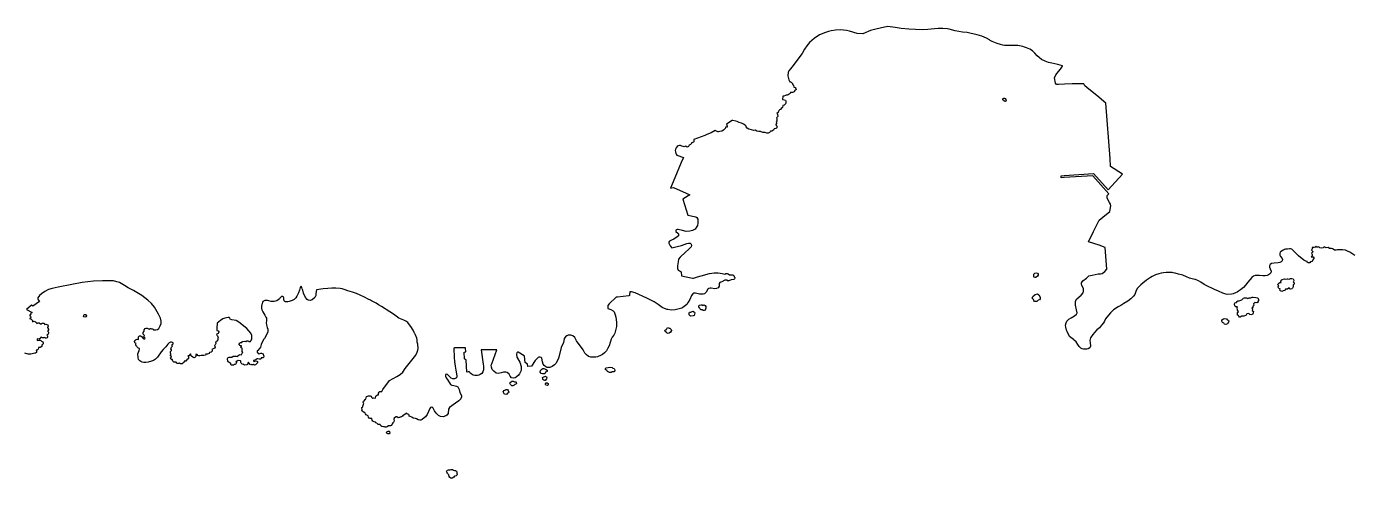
# Model space of a CAD drawing. Header units: inches. Extents: x 139.14 to 140.39, y 34.9 to 35.86.
# Drawn here: x 140.2565 to 140.3253, y 35.1278 to 35.1512 of the extents above; entities that cross this region are included whole.
import ezdxf

# ---------------------------------------------------------------- set-up
doc = ezdxf.new("R2010")
doc.units = ezdxf.units.IN
doc.header["$MEASUREMENT"] = 0

msp = doc.modelspace()

# ---------------------------------------------------------------- linework, layer by layer
for points in [[(140.325406, 35.139378), (140.325253, 35.13947), (140.32514, 35.139542), (140.325016, 35.139606), (140.324911, 35.139647), (140.324766, 35.139661), (140.3245, 35.139662), (140.324436, 35.139644), (140.324351, 35.139647), (140.324278, 35.139706), (140.324261, 35.139723), (140.324183, 35.139729), (140.324084, 35.139736), (140.324024, 35.139796), (140.323919, 35.139778), (140.323816, 35.139828), (140.323756, 35.139769), (140.323692, 35.139755), (140.323577, 35.139778), (140.323539, 35.139825), (140.323475, 35.139798), (140.323413, 35.139809), (140.323369, 35.13986), (140.323353, 35.139811), (140.323298, 35.139781), (140.323186, 35.139789), (140.323181, 35.13977), (140.323198, 35.139749), (140.323192, 35.139711), (140.323151, 35.139655), (140.323167, 35.139626), (140.323217, 35.139574), (140.323206, 35.139523), (140.323148, 35.139494), (140.323165, 35.139462), (140.323189, 35.139419), (140.323189, 35.139364), (140.323136, 35.139297), (140.323232, 35.139299), (140.323267, 35.139249), (140.323276, 35.139199), (140.323239, 35.13918), (140.323223, 35.139136), (140.323165, 35.139055), (140.323105, 35.139051), (140.323057, 35.138992), (140.32297, 35.138995), (140.322929, 35.139026), (140.322922, 35.13906), (140.322852, 35.139086), (140.32276, 35.139129), (140.322483, 35.139353), (140.322277, 35.139556), (140.322234, 35.139597), (140.322184, 35.139655), (140.322124, 35.139695), (140.322054, 35.139724), (140.322008, 35.139724), (140.3219, 35.139706), (140.321808, 35.139693), (140.321758, 35.139676), (140.321706, 35.139651), (140.321649, 35.139626), (140.321569, 35.139574), (140.321524, 35.139546), (140.321502, 35.139477), (140.321509, 35.139387), (140.321544, 35.139316), (140.321626, 35.139219), (140.321645, 35.139163), (140.321622, 35.139092), (140.321574, 35.139045), (140.321507, 35.13901), (140.321417, 35.138985), (140.321212, 35.138969), (140.321082, 35.13895), (140.321009, 35.138906), (140.320973, 35.138832), (140.320977, 35.138768), (140.321043, 35.138598), (140.32105, 35.138575), (140.321051, 35.138523), (140.321042, 35.13848), (140.320973, 35.138412), (140.320923, 35.138373), (140.320846, 35.138344), (140.320749, 35.13832), (140.320621, 35.138317), (140.32046, 35.138339), (140.320374, 35.138342), (140.320316, 35.138344), (140.320223, 35.13833), (140.320144, 35.138305), (140.320056, 35.138226), (140.319852, 35.137989), (140.319731, 35.137842), (140.319615, 35.137715), (140.319464, 35.137594), (140.319361, 35.137523), (140.319293, 35.137477), (140.319212, 35.137438), (140.319089, 35.137392), (140.318991, 35.137365), (140.318781, 35.137358), (140.318652, 35.137383), (140.31855, 35.137421), (140.318328, 35.137523), (140.31811, 35.137613), (140.318042, 35.137641), (140.317748, 35.137781), (140.317588, 35.137861), (140.317412, 35.137986), (140.317288, 35.138057), (140.317125, 35.138127), (140.3171, 35.138136), (140.316821, 35.138202), (140.316667, 35.13826), (140.316467, 35.138346), (140.316249, 35.138413), (140.316078, 35.138463), (140.315975, 35.138479), (140.315913, 35.138485), (140.315831, 35.138489), (140.315612, 35.138487), (140.315477, 35.138473), (140.315346, 35.138455), (140.31522, 35.138421), (140.315056, 35.138367), (140.314916, 35.138293), (140.314885, 35.138277), (140.314789, 35.138237), (140.314593, 35.138098), (140.314388, 35.137945), (140.314285, 35.137853), (140.314199, 35.137769), (140.314124, 35.137674), (140.314057, 35.137553), (140.313979, 35.137358), (140.313919, 35.13727), (140.313879, 35.137226), (140.313778, 35.137124), (140.313618, 35.137001), (140.313411, 35.136883), (140.313246, 35.136787), (140.31311, 35.136711), (140.312876, 35.136552), (140.312711, 35.136406), (140.312531, 35.136174), (140.312462, 35.136087), (140.312401, 35.135974), (140.312347, 35.135878), (140.312258, 35.135756), (140.312139, 35.135627), (140.312014, 35.135519), (140.311884, 35.135376), (140.311799, 35.13527), (140.311679, 35.135096), (140.311658, 35.135027), (140.311653, 35.134962), (140.31167, 35.13486), (140.311682, 35.134667), (140.311638, 35.134588), (140.311559, 35.134529), (140.311481, 35.134513), (140.311324, 35.134509), (140.311253, 35.134527), (140.311177, 35.134566), (140.311088, 35.134656), (140.31102, 35.134766), (140.310935, 35.134895), (140.310839, 35.134979), (140.310794, 35.135011), (140.310651, 35.135115), (140.310592, 35.135171), (140.310468, 35.135436), (140.310436, 35.135503), (140.310398, 35.13565), (140.310386, 35.135763), (140.310416, 35.135884), (140.31046, 35.135964), (140.310557, 35.136073), (140.310668, 35.136147), (140.310858, 35.136248), (140.310955, 35.136325), (140.310983, 35.136406), (140.310955, 35.136558), (140.3109, 35.136801), (140.310894, 35.136913), (140.310907, 35.137014), (140.310976, 35.137127), (140.311191, 35.137316), (140.311296, 35.137434), (140.311319, 35.137527), (140.311309, 35.137656), (140.311235, 35.137817), (140.311207, 35.137899), (140.311207, 35.137954), (140.311284, 35.138051), (140.311478, 35.138206), (140.311595, 35.138311), (140.311763, 35.138353), (140.312075, 35.138414), (140.312192, 35.13842), (140.312284, 35.138441), (140.312419, 35.138542), (140.312526, 35.13866), (140.312472, 35.139343), (140.312437, 35.139789), (140.312137, 35.139907), (140.311581, 35.140085), (140.311839, 35.140621), (140.312129, 35.141197), (140.312326, 35.141361), (140.312691, 35.141656), (140.312734, 35.14194), (140.312726, 35.142034), (140.312672, 35.142118), (140.312605, 35.142236), (140.312551, 35.142358), (140.312551, 35.142484), (140.31263, 35.142568), (140.311805, 35.143507), (140.310316, 35.143425), (140.310163, 35.143404), (140.310164, 35.143453), (140.310165, 35.143506), (140.31031, 35.143521), (140.311836, 35.143616), (140.312593, 35.14278), (140.313349, 35.143586), (140.312718, 35.143992), (140.312704, 35.144409), (140.312478, 35.147274), (140.312012, 35.147661), (140.311593, 35.147999), (140.311387, 35.148162), (140.31134, 35.148269), (140.310736, 35.148269), (140.310339, 35.148247), (140.310024, 35.148241), (140.309907, 35.148241), (140.309859, 35.148309), (140.309811, 35.148578), (140.309872, 35.148737), (140.30995, 35.148832), (140.310011, 35.148907), (140.310121, 35.149038), (140.31023, 35.149181), (140.310228, 35.149204), (140.309983, 35.149277), (140.309829, 35.149314), (140.309671, 35.149342), (140.309492, 35.149385), (140.309326, 35.149447), (140.309139, 35.149532), (140.309007, 35.149635), (140.308909, 35.149729), (140.308794, 35.149857), (140.308673, 35.149987), (140.308535, 35.150073), (140.308366, 35.150145), (140.308262, 35.150182), (140.308164, 35.1502), (140.308076, 35.150223), (140.307905, 35.150252), (140.307368, 35.150252), (140.307209, 35.150264), (140.307123, 35.150281), (140.307006, 35.150304), (140.306841, 35.150361), (140.306581, 35.150473), (140.306478, 35.150524), (140.306437, 35.150558), (140.306286, 35.150642), (140.306039, 35.150749), (140.305792, 35.150818), (140.305577, 35.150859), (140.305488, 35.150879), (140.305274, 35.150926), (140.305033, 35.150959), (140.304647, 35.151021), (140.304342, 35.151109), (140.304256, 35.151121), (140.30401, 35.15114), (140.303778, 35.151139), (140.30359, 35.151122), (140.303234, 35.151083), (140.302945, 35.151075), (140.302253, 35.151104), (140.301849, 35.151143), (140.301538, 35.151187), (140.301164, 35.151241), (140.301089, 35.151229), (140.300981, 35.15121), (140.300533, 35.151115), (140.30026, 35.151045), (140.299855, 35.150864), (140.299574, 35.150886), (140.299174, 35.15101), (140.299008, 35.151043), (140.298701, 35.151065), (140.298452, 35.151053), (140.298219, 35.151012), (140.29808, 35.150978), (140.297921, 35.150927), (140.297622, 35.150809), (140.297344, 35.150625), (140.297101, 35.150413), (140.296962, 35.150247), (140.296842, 35.150064), (140.29671, 35.149853), (140.296377, 35.149413), (140.296243, 35.149228), (140.296104, 35.149054), (140.29603, 35.148948), (140.295987, 35.148877), (140.295973, 35.148688), (140.29602, 35.148484), (140.296069, 35.14837), (140.296101, 35.148372), (140.296141, 35.148364), (140.296212, 35.148292), (140.296219, 35.148236), (140.296243, 35.148227), (140.296272, 35.148201), (140.296279, 35.1481), (140.296355, 35.148086), (140.29639, 35.148023), (140.296394, 35.147984), (140.296376, 35.147949), (140.296315, 35.147929), (140.296308, 35.14787), (140.296291, 35.147851), (140.296254, 35.147846), (140.296221, 35.147827), (140.296165, 35.147817), (140.296107, 35.147824), (140.296084, 35.147778), (140.295993, 35.147709), (140.295938, 35.147684), (140.295887, 35.147686), (140.295851, 35.147663), (140.295769, 35.147636), (140.295723, 35.147635), (140.295713, 35.147626), (140.295691, 35.147469), (140.295716, 35.147452), (140.295851, 35.147424), (140.295859, 35.147386), (140.295865, 35.147282), (140.295849, 35.147231), (140.295785, 35.147164), (140.295713, 35.147147), (140.295693, 35.147054), (140.295632, 35.146986), (140.295591, 35.146946), (140.295534, 35.146929), (140.295521, 35.146893), (140.295487, 35.146853), (140.295464, 35.146793), (140.295397, 35.14674), (140.295426, 35.146705), (140.295439, 35.14669), (140.295452, 35.146605), (140.295451, 35.146574), (140.295385, 35.146509), (140.295398, 35.146467), (140.295392, 35.146355), (140.295362, 35.146308), (140.295381, 35.146262), (140.295375, 35.146215), (140.295347, 35.146159), (140.295352, 35.146151), (140.295404, 35.146102), (140.295412, 35.146068), (140.2954, 35.146043), (140.295392, 35.145998), (140.295381, 35.145972), (140.295347, 35.145951), (140.295264, 35.145944), (140.29525, 35.145909), (140.29523, 35.145872), (140.295137, 35.145822), (140.295069, 35.145824), (140.295053, 35.145781), (140.295014, 35.145749), (140.294941, 35.145718), (140.294882, 35.145714), (140.294792, 35.145753), (140.294748, 35.145742), (140.294664, 35.145749), (140.294548, 35.145806), (140.294468, 35.145801), (140.294366, 35.145816), (140.294266, 35.145878), (140.294211, 35.145861), (140.294081, 35.14588), (140.294008, 35.145904), (140.293941, 35.145926), (140.293867, 35.145966), (140.293814, 35.146047), (140.293799, 35.146071), (140.293748, 35.146126), (140.293665, 35.146186), (140.293558, 35.146237), (140.293445, 35.146276), (140.293347, 35.146313), (140.293278, 35.146335), (140.293122, 35.146369), (140.293072, 35.146375), (140.29279, 35.146174), (140.292807, 35.146136), (140.292826, 35.146083), (140.292816, 35.146034), (140.292784, 35.146024), (140.292728, 35.146019), (140.292725, 35.145961), (140.292623, 35.145864), (140.292538, 35.145817), (140.292448, 35.145807), (140.292377, 35.145781), (140.292332, 35.14578), (140.2922, 35.145846), (140.291986, 35.145738), (140.291774, 35.145651), (140.291654, 35.145602), (140.291099, 35.145391), (140.291095, 35.145267), (140.29107, 35.14524), (140.290971, 35.145218), (140.290967, 35.14518), (140.290924, 35.145127), (140.290846, 35.145099), (140.290821, 35.145024), (140.290781, 35.145), (140.290744, 35.144996), (140.290691, 35.145031), (140.290654, 35.145034), (140.290591, 35.145011), (140.29053, 35.145019), (140.29047, 35.145043), (140.290398, 35.145077), (140.29035, 35.145078), (140.290278, 35.14506), (140.290225, 35.145023), (140.29017, 35.144956), (140.290139, 35.144885), (140.29013, 35.144819), (140.290134, 35.144743), (140.290162, 35.144663), (140.290172, 35.144631), (140.290209, 35.144576), (140.290558, 35.14446), (140.29043, 35.144186), (140.290098, 35.143397), (140.289876, 35.14287), (140.290044, 35.142903), (140.2907, 35.142611), (140.290878, 35.142525), (140.290802, 35.142472), (140.290517, 35.142297), (140.290788, 35.141471), (140.291199, 35.141372), (140.291255, 35.141344), (140.291302, 35.141253), (140.291307, 35.141071), (140.291276, 35.14093), (140.291247, 35.14087), (140.291153, 35.140742), (140.291022, 35.140666), (140.290876, 35.140628), (140.290689, 35.140624), (140.2905, 35.140662), (140.290272, 35.140729), (140.29022, 35.140727), (140.290162, 35.140681), (140.290157, 35.140618), (140.290253, 35.140532), (140.290295, 35.140488), (140.290294, 35.140394), (140.290234, 35.140333), (140.290049, 35.140226), (140.289925, 35.140175), (140.289829, 35.140113), (140.289789, 35.140069), (140.289789, 35.14001), (140.289864, 35.139874), (140.289944, 35.139767), (140.290232, 35.139846), (140.290448, 35.139898), (140.290721, 35.139991), (140.290815, 35.140016), (140.290893, 35.140009), (140.290951, 35.139964), (140.290971, 35.139896), (140.290954, 35.139826), (140.290819, 35.139692), (140.290666, 35.139544), (140.290378, 35.139284), (140.290288, 35.139183), (140.290277, 35.139044), (140.290235, 35.138833), (140.290242, 35.138698), (140.290277, 35.138612), (140.290376, 35.138565), (140.290439, 35.138518), (140.290446, 35.138317), (140.291019, 35.138205), (140.291076, 35.138205), (140.291277, 35.138266), (140.291474, 35.138326), (140.291898, 35.138433), (140.29214, 35.138469), (140.292353, 35.138469), (140.292555, 35.138437), (140.292695, 35.138406), (140.292745, 35.138433), (140.292817, 35.13844), (140.292881, 35.13842), (140.292949, 35.13837), (140.29307, 35.138376), (140.293123, 35.138369), (140.29317, 35.138343), (140.29319, 35.138308), (140.29319, 35.138262), (140.293206, 35.138256), (140.293209, 35.138252), (140.293222, 35.138233), (140.293222, 35.138201), (140.293199, 35.138156), (140.293171, 35.138131), (140.293032, 35.138111), (140.292991, 35.138101), (140.292894, 35.138053), (140.29287, 35.13805), (140.292804, 35.138091), (140.292765, 35.138099), (140.2927, 35.138092), (140.292536, 35.138015), (140.292441, 35.137966), (140.29241, 35.137913), (140.292402, 35.13779), (140.292348, 35.137697), (140.292268, 35.137655), (140.292174, 35.13765), (140.291991, 35.137684), (140.291934, 35.137685), (140.291876, 35.137666), (140.291821, 35.137629), (140.291734, 35.137474), (140.291653, 35.137391), (140.291571, 35.137363), (140.291392, 35.137363), (140.29118, 35.137419), (140.291084, 35.137413), (140.291033, 35.137382), (140.290975, 35.137301), (140.290883, 35.1371), (140.290805, 35.136958), (140.290721, 35.136839), (140.290522, 35.136669), (140.290471, 35.136648), (140.290405, 35.136619), (140.290124, 35.136548), (140.289938, 35.136547), (140.289745, 35.136572), (140.289709, 35.136582), (140.289562, 35.136624), (140.289441, 35.136679), (140.289232, 35.136836), (140.289034, 35.136974), (140.288643, 35.137165), (140.288044, 35.137446), (140.287853, 35.137491), (140.287764, 35.137491), (140.287758, 35.137329), (140.287751, 35.137297), (140.287724, 35.137289), (140.287127, 35.13721), (140.287066, 35.13721), (140.286688, 35.136874), (140.286628, 35.136777), (140.286633, 35.136622), (140.286791, 35.136576), (140.286901, 35.136506), (140.286949, 35.136449), (140.286969, 35.136399), (140.287009, 35.136303), (140.287044, 35.136177), (140.287071, 35.135915), (140.287072, 35.135689), (140.287031, 35.135491), (140.286983, 35.135345), (140.286935, 35.135243), (140.286853, 35.135131), (140.286805, 35.135041), (140.286689, 35.134697), (140.286634, 35.134561), (140.286558, 35.134432), (140.286456, 35.134319), (140.286346, 35.134246), (140.286284, 35.134212), (140.286092, 35.134127), (140.28601, 35.134105), (140.285742, 35.134105), (140.285626, 35.134144), (140.285495, 35.134234), (140.285441, 35.134308), (140.285345, 35.134482), (140.285255, 35.134606), (140.285091, 35.134826), (140.285008, 35.134945), (140.284914, 35.135127), (140.284819, 35.135207), (140.284699, 35.13525), (140.28456, 35.135242), (140.284491, 35.135206), (140.284425, 35.135153), (140.284364, 35.135069), (140.284362, 35.135055), (140.284326, 35.134858), (140.284208, 35.134598), (140.28409, 35.134105), (140.284042, 35.133992), (140.283925, 35.133772), (140.283863, 35.133705), (140.28374, 35.13362), (140.28361, 35.133564), (140.283486, 35.133564), (140.283404, 35.133598), (140.283315, 35.133671), (140.283274, 35.133744), (140.283232, 35.133863), (140.283198, 35.134043), (140.283164, 35.134082), (140.283109, 35.134105), (140.283051, 35.134101), (140.283006, 35.134077), (140.282866, 35.133939), (140.282858, 35.133927), (140.282658, 35.133629), (140.28248, 35.133626), (140.282458, 35.133744), (140.282329, 35.133824), (140.282307, 35.134153), (140.282285, 35.134176), (140.281969, 35.134355), (140.281946, 35.134355), (140.281904, 35.134324), (140.281881, 35.134253), (140.281904, 35.134107), (140.281956, 35.134021), (140.282053, 35.133849), (140.282128, 35.13362), (140.282125, 35.133403), (140.282039, 35.133237), (140.281977, 35.133155), (140.281872, 35.133067), (140.28181, 35.133035), (140.281717, 35.133018), (140.281634, 35.133028), (140.281559, 35.133119), (140.281498, 35.13322), (140.281409, 35.133305), (140.28134, 35.133333), (140.281217, 35.133327), (140.281097, 35.133289), (140.280936, 35.13326), (140.280823, 35.133277), (140.280702, 35.133368), (140.280626, 35.133469), (140.280581, 35.133577), (140.280578, 35.133685), (140.2806, 35.133752), (140.280859, 35.13449), (140.280044, 35.134477), (140.280157, 35.133732), (140.280174, 35.133632), (140.280167, 35.133451), (140.28014, 35.13335), (140.280085, 35.133259), (140.280009, 35.133197), (140.279934, 35.133169), (140.279866, 35.133153), (140.279728, 35.133153), (140.279639, 35.133175), (140.279529, 35.133237), (140.279454, 35.13331), (140.279427, 35.133355), (140.279306, 35.133318), (140.279305, 35.133339), (140.279278, 35.133949), (140.279189, 35.134014), (140.279167, 35.134356), (140.279259, 35.134377), (140.279235, 35.134589), (140.278671, 35.134585), (140.278642, 35.13457), (140.278652, 35.134082), (140.278668, 35.133874), (140.278696, 35.133633), (140.278731, 35.133426), (140.278777, 35.133232), (140.278786, 35.133114), (140.278765, 35.133033), (140.278673, 35.132971), (140.278576, 35.132972), (140.278487, 35.133017), (140.278308, 35.133195), (140.278245, 35.133214), (140.278214, 35.133212), (140.2782, 35.1332), (140.278194, 35.133117), (140.278231, 35.133035), (140.278324, 35.132917), (140.278406, 35.132768), (140.278463, 35.13268), (140.278531, 35.13265), (140.278636, 35.132631), (140.278773, 35.132599), (140.278844, 35.132567), (140.278916, 35.13243), (140.278942, 35.13227), (140.279032, 35.132116), (140.279036, 35.132054), (140.278996, 35.131938), (140.278886, 35.131837), (140.278714, 35.13172), (140.278411, 35.131485), (140.278349, 35.1314), (140.278334, 35.131178), (140.278275, 35.131089), (140.278216, 35.131053), (140.278076, 35.131017), (140.277941, 35.131022), (140.277836, 35.131084), (140.277713, 35.131197), (140.277628, 35.131322), (140.277566, 35.131462), (140.277516, 35.131506), (140.277484, 35.13151), (140.277426, 35.131489), (140.277383, 35.131433), (140.277255, 35.131138), (140.277168, 35.131008), (140.277099, 35.130949), (140.276993, 35.130875), (140.276917, 35.130837), (140.276872, 35.130834), (140.276785, 35.13085), (140.27669, 35.130901), (140.276636, 35.130922), (140.276519, 35.130936), (140.276455, 35.130992), (140.276372, 35.131021), (140.276321, 35.131043), (140.276315, 35.131094), (140.276304, 35.131134), (140.276242, 35.131143), (140.27621, 35.131162), (140.276173, 35.131193), (140.276065, 35.131106), (140.276009, 35.131091), (140.275974, 35.131045), (140.275914, 35.131014), (140.275845, 35.130998), (140.275837, 35.130981), (140.275796, 35.130967), (140.275743, 35.130963), (140.27567, 35.131001), (140.27563, 35.131003), (140.275603, 35.130996), (140.275544, 35.130934), (140.27552, 35.130893), (140.275535, 35.13078), (140.275524, 35.130742), (140.275465, 35.130691), (140.275436, 35.130641), (140.275395, 35.130566), (140.275349, 35.130537), (140.27528, 35.130548), (140.275245, 35.130541), (140.27518, 35.130489), (140.275121, 35.130478), (140.275073, 35.130478), (140.27503, 35.130497), (140.274976, 35.130493), (140.274898, 35.130511), (140.274852, 35.130535), (140.274807, 35.130614), (140.274759, 35.13061), (140.274713, 35.130616), (140.274664, 35.130641), (140.274635, 35.130681), (140.274578, 35.130696), (140.27456, 35.130736), (140.274503, 35.130744), (140.274433, 35.130786), (140.274396, 35.130828), (140.274382, 35.13092), (140.274299, 35.130927), (140.274245, 35.130947), (140.27421, 35.130991), (140.274191, 35.131057), (140.274081, 35.13111), (140.274044, 35.131161), (140.274022, 35.131231), (140.273979, 35.13124), (140.273874, 35.131303), (140.273864, 35.131338), (140.273877, 35.131394), (140.273866, 35.131453), (140.273866, 35.131486), (140.273912, 35.131526), (140.273915, 35.131566), (140.273936, 35.131609), (140.273939, 35.13166), (140.273968, 35.131696), (140.273941, 35.131724), (140.273936, 35.131764), (140.273947, 35.131821), (140.273995, 35.131854), (140.274025, 35.131909), (140.274071, 35.131927), (140.274084, 35.131992), (140.274107, 35.13206), (140.274154, 35.132079), (140.274211, 35.132089), (140.274291, 35.132089), (140.274342, 35.13208), (140.274367, 35.132033), (140.274402, 35.131996), (140.274412, 35.131967), (140.274436, 35.131972), (140.274477, 35.131989), (140.274574, 35.131983), (140.274587, 35.132075), (140.274622, 35.132115), (140.274667, 35.132146), (140.274727, 35.132152), (140.274727, 35.132242), (140.274759, 35.132286), (140.274797, 35.132321), (140.274869, 35.132324), (140.274888, 35.132326), (140.274956, 35.132428), (140.275297, 35.132889), (140.275676, 35.133097), (140.275856, 35.13321), (140.275993, 35.13332), (140.2761, 35.133519), (140.276665, 35.134211), (140.276733, 35.134364), (140.27677, 35.134463), (140.276781, 35.134558), (140.276757, 35.134779), (140.27673, 35.134881), (140.27673, 35.135002), (140.276708, 35.135086), (140.27662, 35.135298), (140.276617, 35.135305), (140.276581, 35.135387), (140.276526, 35.135503), (140.276409, 35.135689), (140.276286, 35.135841), (140.276238, 35.135892), (140.276138, 35.135962), (140.276039, 35.136016), (140.275778, 35.136128), (140.275498, 35.136326), (140.275313, 35.136455), (140.274884, 35.136727), (140.274728, 35.136818), (140.274605, 35.1369), (140.274366, 35.137024), (140.274304, 35.137053), (140.274194, 35.137114), (140.273991, 35.137219), (140.273766, 35.137323), (140.273575, 35.137402), (140.273367, 35.137476), (140.273138, 35.137545), (140.272992, 35.137594), (140.272829, 35.137637), (140.272736, 35.137657), (140.27251, 35.137687), (140.272294, 35.137687), (140.272086, 35.137667), (140.271852, 35.137642), (140.271498, 35.137593), (140.271479, 35.137402), (140.271465, 35.137295), (140.271417, 35.137194), (140.271273, 35.137075), (140.271184, 35.137047), (140.271081, 35.137053), (140.271013, 35.137092), (140.270937, 35.137199), (140.270834, 35.137419), (140.27079, 35.137569), (140.270769, 35.137652), (140.270745, 35.137718), (140.270714, 35.137771), (140.27069, 35.137771), (140.27065, 35.137716), (140.270615, 35.137577), (140.270574, 35.137442), (140.270491, 35.137267), (140.27043, 35.137177), (140.270341, 35.137087), (140.270238, 35.137036), (140.270091, 35.136987), (140.270015, 35.136972), (140.269888, 35.136968), (140.269854, 35.136989), (140.269828, 35.137031), (140.269817, 35.137112), (140.269808, 35.137175), (140.269785, 35.137211), (140.269744, 35.137239), (140.269696, 35.137239), (140.269607, 35.137154), (140.269579, 35.137126), (140.269524, 35.137081), (140.269443, 35.137029), (140.269303, 35.136984), (140.269147, 35.136985), (140.269031, 35.137025), (140.268969, 35.137036), (140.268921, 35.137047), (140.268825, 35.137047), (140.268763, 35.137013), (140.268722, 35.136985), (140.268702, 35.136943), (140.268681, 35.136873), (140.268674, 35.136844), (140.268654, 35.136734), (140.268651, 35.136641), (140.268661, 35.136557), (140.268717, 35.136447), (140.268816, 35.136278), (140.268878, 35.136175), (140.268907, 35.136117), (140.268907, 35.135982), (140.2689, 35.135875), (140.268902, 35.135771), (140.268928, 35.135702), (140.268949, 35.135644), (140.268976, 35.135559), (140.268983, 35.135514), (140.268983, 35.135413), (140.268907, 35.135255), (140.268811, 35.135069), (140.268777, 35.135029), (140.268708, 35.134917), (140.268633, 35.134759), (140.268599, 35.134624), (140.268565, 35.134562), (140.268537, 35.134534), (140.268481, 35.134458), (140.268473, 35.134452), (140.268434, 35.134422), (140.268432, 35.134359), (140.268469, 35.134299), (140.268495, 35.134285), (140.268516, 35.134282), (140.268612, 35.134316), (140.268651, 35.134314), (140.268733, 35.134268), (140.268736, 35.134237), (140.268746, 35.134198), (140.268773, 35.134157), (140.268746, 35.134083), (140.268714, 35.134061), (140.268632, 35.134062), (140.268637, 35.134027), (140.268611, 35.134004), (140.268537, 35.134), (140.268454, 35.134015), (140.26842, 35.134024), (140.268325, 35.133948), (140.268238, 35.133934), (140.268234, 35.133903), (140.268263, 35.133881), (140.268356, 35.13391), (140.268406, 35.133901), (140.268436, 35.133882), (140.268439, 35.133814), (140.268343, 35.133697), (140.268288, 35.133695), (140.26824, 35.133724), (140.268206, 35.133703), (140.268162, 35.133698), (140.268133, 35.133716), (140.2681, 35.133713), (140.26806, 35.13373), (140.267974, 35.133818), (140.267959, 35.133819), (140.26792, 35.133726), (140.267883, 35.133699), (140.26777, 35.133693), (140.267709, 35.133745), (140.267681, 35.13373), (140.267644, 35.133731), (140.267622, 35.133749), (140.267595, 35.133787), (140.267574, 35.133826), (140.267571, 35.133898), (140.267555, 35.133918), (140.267443, 35.133927), (140.267391, 35.133901), (140.267317, 35.133876), (140.267348, 35.133819), (140.267324, 35.13375), (140.267293, 35.133727), (140.26723, 35.133728), (140.267199, 35.133684), (140.26715, 35.133681), (140.267101, 35.133689), (140.267061, 35.133729), (140.267054, 35.133783), (140.267041, 35.133798), (140.266983, 35.133814), (140.266902, 35.133884), (140.26689, 35.134028), (140.266902, 35.134068), (140.266964, 35.134102), (140.267118, 35.134101), (140.267172, 35.134156), (140.267344, 35.134156), (140.267389, 35.134139), (140.267411, 35.134161), (140.267491, 35.134223), (140.267544, 35.134232), (140.267588, 35.134226), (140.267605, 35.134249), (140.267644, 35.134302), (140.267684, 35.134346), (140.267641, 35.134396), (140.26764, 35.134511), (140.267656, 35.134549), (140.267602, 35.134583), (140.267583, 35.134625), (140.267604, 35.134673), (140.267615, 35.134696), (140.267584, 35.134698), (140.267534, 35.134706), (140.267498, 35.134739), (140.267491, 35.134781), (140.267527, 35.134829), (140.26756, 35.134855), (140.267624, 35.134856), (140.267671, 35.134921), (140.267788, 35.134926), (140.267831, 35.134907), (140.267886, 35.134945), (140.267968, 35.134945), (140.267989, 35.134923), (140.268071, 35.134914), (140.268098, 35.134941), (140.26813, 35.135007), (140.268147, 35.135061), (140.268144, 35.135234), (140.268105, 35.135341), (140.26789, 35.135596), (140.267468, 35.135925), (140.267337, 35.135999), (140.267104, 35.136037), (140.267032, 35.136073), (140.267003, 35.136137), (140.266976, 35.136166), (140.266916, 35.136158), (140.266753, 35.136119), (140.266642, 35.136087), (140.266527, 35.13601), (140.266355, 35.135872), (140.266353, 35.135836), (140.266325, 35.135634), (140.266331, 35.135507), (140.266333, 35.13548), (140.266406, 35.135463), (140.266429, 35.135411), (140.266418, 35.135362), (140.266401, 35.135337), (140.266321, 35.135288), (140.266324, 35.13525), (140.266375, 35.13521), (140.266407, 35.135121), (140.266377, 35.13508), (140.266382, 35.134996), (140.266331, 35.134938), (140.266267, 35.1349), (140.266281, 35.134849), (140.266279, 35.134809), (140.266247, 35.134743), (140.266213, 35.134712), (140.266234, 35.134673), (140.266238, 35.134614), (140.266203, 35.134561), (140.266074, 35.134503), (140.266095, 35.134458), (140.266097, 35.134407), (140.266036, 35.134356), (140.265955, 35.134336), (140.265926, 35.134288), (140.265852, 35.134261), (140.265809, 35.134257), (140.265753, 35.134271), (140.265741, 35.134212), (140.265665, 35.13418), (140.265517, 35.134185), (140.265445, 35.134172), (140.265391, 35.134172), (140.265348, 35.134196), (140.265319, 35.134238), (140.265243, 35.134242), (140.265246, 35.134173), (140.265229, 35.134121), (140.265185, 35.134079), (140.265132, 35.134075), (140.265082, 35.134095), (140.265012, 35.134149), (140.264983, 35.134193), (140.264978, 35.134258), (140.264961, 35.134267), (140.264872, 35.134179), (140.264831, 35.134175), (140.264857, 35.134136), (140.264863, 35.134037), (140.264834, 35.134002), (140.264786, 35.133998), (140.264766, 35.13394), (140.264716, 35.133902), (140.264637, 35.133892), (140.264635, 35.133835), (140.264591, 35.133809), (140.264536, 35.133759), (140.264443, 35.133762), (140.26439, 35.133791), (140.264363, 35.133769), (140.264292, 35.133767), (140.264248, 35.133793), (140.264218, 35.133846), (140.264156, 35.133839), (140.264099, 35.13385), (140.264046, 35.133891), (140.264027, 35.133941), (140.264033, 35.133973), (140.264027, 35.133985), (140.263968, 35.133984), (140.263938, 35.134012), (140.263925, 35.13405), (140.263978, 35.134124), (140.263976, 35.134139), (140.263927, 35.134178), (140.263924, 35.134209), (140.263952, 35.134264), (140.263951, 35.134281), (140.26392, 35.13431), (140.263927, 35.134388), (140.263981, 35.134446), (140.263979, 35.134488), (140.263947, 35.134528), (140.263955, 35.134574), (140.263977, 35.134613), (140.26402, 35.134647), (140.264029, 35.134665), (140.264008, 35.134692), (140.264003, 35.134736), (140.264047, 35.134777), (140.264074, 35.134803), (140.264065, 35.134846), (140.264031, 35.13487), (140.263986, 35.134883), (140.263931, 35.134882), (140.263854, 35.134842), (140.263786, 35.134778), (140.263684, 35.134642), (140.263546, 35.134493), (140.263447, 35.134381), (140.26325, 35.134107), (140.263149, 35.133992), (140.263038, 35.133926), (140.262944, 35.133888), (140.262768, 35.133843), (140.26264, 35.13383), (140.262546, 35.133833), (140.262456, 35.133851), (140.262396, 35.133874), (140.262336, 35.133908), (140.262288, 35.133956), (140.26226, 35.133987), (140.262241, 35.134087), (140.26224, 35.134279), (140.262294, 35.134442), (140.262316, 35.134514), (140.262323, 35.134545), (140.262293, 35.134558), (140.262238, 35.134579), (140.262217, 35.134599), (140.262204, 35.13464), (140.262188, 35.13467), (140.262142, 35.134685), (140.262121, 35.134721), (140.262121, 35.134768), (140.262141, 35.134812), (140.262078, 35.134849), (140.262066, 35.134907), (140.262102, 35.134989), (140.262144, 35.135023), (140.262201, 35.135031), (140.262266, 35.135026), (140.262262, 35.13515), (140.262319, 35.135208), (140.262367, 35.135207), (140.262452, 35.135154), (140.262512, 35.135071), (140.262549, 35.135045), (140.262599, 35.135051), (140.262611, 35.135082), (140.262563, 35.135134), (140.262555, 35.135185), (140.262571, 35.135233), (140.262504, 35.135292), (140.2625, 35.13538), (140.262568, 35.135455), (140.262563, 35.135518), (140.262616, 35.135583), (140.262668, 35.135612), (140.262714, 35.135612), (140.262819, 35.135554), (140.262829, 35.135555), (140.262861, 35.135591), (140.262906, 35.135592), (140.262949, 35.135573), (140.262996, 35.135572), (140.263021, 35.135556), (140.263046, 35.135517), (140.263079, 35.135518), (140.263158, 35.135515), (140.263246, 35.135538), (140.263317, 35.135595), (140.263395, 35.135725), (140.263435, 35.135847), (140.263449, 35.135977), (140.263415, 35.136118), (140.263312, 35.136332), (140.263092, 35.136693), (140.262941, 35.136884), (140.262756, 35.137064), (140.262439, 35.137296), (140.262002, 35.137565), (140.261732, 35.137693), (140.261537, 35.137814), (140.261275, 35.137966), (140.261149, 35.138015), (140.260976, 35.138062), (140.260391, 35.138064), (140.259938, 35.138045), (140.259334, 35.137966), (140.258806, 35.137876), (140.258094, 35.137736), (140.25778, 35.137663), (140.257599, 35.137604), (140.257401, 35.137501), (140.25723, 35.137391), (140.257125, 35.137293), (140.257046, 35.137176), (140.257035, 35.137109), (140.257051, 35.137068), (140.257136, 35.136985), (140.256777, 35.136743), (140.256705, 35.13679), (140.256459, 35.136578), (140.256746, 35.136423), (140.256691, 35.136403), (140.256686, 35.13635), (140.25665, 35.136303), (140.256613, 35.136276), (140.256658, 35.136214), (140.256671, 35.136164), (140.256661, 35.136126), (140.256616, 35.136105), (140.256697, 35.136076), (140.256759, 35.136002), (140.25677, 35.135941), (140.256843, 35.135963), (140.256921, 35.135932), (140.256964, 35.135893), (140.256992, 35.135842), (140.257061, 35.135877), (140.257117, 35.135876), (140.257188, 35.135831), (140.257208, 35.13583), (140.257274, 35.135872), (140.257344, 35.135861), (140.257402, 35.135794), (140.257457, 35.135809), (140.257515, 35.135804), (140.257559, 35.135775), (140.25757, 35.135688), (140.25755, 35.135656), (140.25755, 35.135634), (140.257601, 35.135552), (140.257598, 35.135514), (140.257562, 35.135464), (140.257558, 35.135439), (140.257599, 35.135404), (140.2576, 35.135343), (140.257562, 35.135274), (140.257516, 35.135262), (140.257517, 35.135244), (140.257546, 35.135206), (140.257549, 35.13514), (140.257521, 35.13511), (140.257478, 35.135089), (140.257447, 35.135087), (140.257398, 35.135126), (140.257354, 35.135105), (140.257289, 35.135106), (140.257209, 35.135144), (140.257188, 35.135126), (140.257174, 35.135086), (140.25711, 35.135041), (140.257027, 35.135045), (140.25701, 35.135034), (140.25701, 35.134991), (140.257023, 35.134966), (140.257091, 35.134981), (140.257148, 35.134981), (140.257172, 35.134977), (140.257231, 35.13493), (140.257295, 35.134902), (140.257318, 35.134842), (140.257311, 35.134794), (140.257286, 35.134767), (140.257243, 35.134748), (140.257241, 35.134647), (140.257159, 35.134599), (140.257081, 35.134605), (140.257073, 35.134584), (140.257064, 35.134511), (140.257013, 35.134469), (140.256957, 35.134459), (140.256972, 35.134401), (140.256965, 35.134347), (140.25692, 35.134316), (140.256877, 35.134305), (140.256809, 35.134289), (140.256686, 35.134258), (140.25654, 35.134256), (140.256369, 35.134301)], [(140.307126, 35.147493), (140.307142, 35.147519), (140.307181, 35.147534), (140.307221, 35.147532), (140.307264, 35.147508), (140.307292, 35.147469), (140.307299, 35.147419), (140.307283, 35.147379), (140.307254, 35.147364), (140.307223, 35.147364), (140.307193, 35.147384), (140.307131, 35.147446), (140.307126, 35.147493)], [(140.308746, 35.138271), (140.308746, 35.138406), (140.308788, 35.13846), (140.308858, 35.138472), (140.308924, 35.13846), (140.308971, 35.13841), (140.308966, 35.138353), (140.308933, 35.138302), (140.308849, 35.138233), (140.308802, 35.138233), (140.308755, 35.138244), (140.308746, 35.138271)], [(140.321412, 35.137856), (140.32142, 35.137898), (140.321462, 35.137943), (140.321514, 35.137965), (140.321582, 35.137971), (140.321563, 35.138027), (140.321584, 35.138087), (140.321637, 35.13813), (140.321757, 35.138158), (140.321817, 35.138141), (140.321882, 35.138162), (140.321924, 35.138167), (140.321992, 35.138143), (140.322062, 35.138184), (140.322133, 35.138186), (140.322191, 35.138169), (140.322217, 35.138134), (140.32223, 35.138059), (140.322214, 35.138029), (140.322193, 35.138016), (140.322256, 35.137956), (140.322248, 35.137892), (140.322206, 35.137853), (140.322198, 35.137744), (140.32217, 35.137677), (140.322125, 35.137647), (140.322062, 35.137634), (140.322034, 35.137643), (140.321987, 35.137692), (140.321901, 35.137628), (140.321846, 35.137622), (140.321809, 35.137634), (140.321783, 35.137572), (140.321744, 35.137551), (140.321673, 35.137544), (140.321613, 35.13751), (140.321542, 35.137538), (140.321514, 35.137579), (140.321516, 35.137637), (140.321464, 35.137654), (140.321427, 35.137729), (140.321425, 35.137765), (140.321451, 35.1378), (140.321412, 35.137856)], [(140.291351, 35.136714), (140.291358, 35.136772), (140.291387, 35.136801), (140.29148, 35.136812), (140.291525, 35.136817), (140.291557, 35.136788), (140.291619, 35.136807), (140.291677, 35.136778), (140.291712, 35.13673), (140.291712, 35.13665), (140.291674, 35.136547), (140.291632, 35.136526), (140.29158, 35.136528), (140.291535, 35.136552), (140.291467, 35.13656), (140.291438, 35.136581), (140.291406, 35.136634), (140.291371, 35.136661), (140.291351, 35.136714)], [(140.308656, 35.137169), (140.30868, 35.137242), (140.308816, 35.137358), (140.308933, 35.137385), (140.308999, 35.137327), (140.30906, 35.137219), (140.309069, 35.137119), (140.309032, 35.137081), (140.308957, 35.13705), (140.3089, 35.136996), (140.308835, 35.136984), (140.308778, 35.136996), (140.308746, 35.137046), (140.308717, 35.137096), (140.308661, 35.137142), (140.308656, 35.137169)], [(140.319148, 35.136844), (140.319179, 35.136912), (140.319266, 35.136937), (140.319287, 35.136996), (140.319328, 35.137022), (140.319389, 35.137026), (140.319477, 35.137064), (140.319533, 35.137072), (140.319626, 35.137169), (140.319677, 35.137182), (140.319785, 35.137178), (140.319852, 35.137144), (140.319924, 35.137174), (140.319996, 35.137178), (140.320073, 35.137211), (140.320119, 35.137207), (140.320263, 35.137203), (140.32036, 35.137174), (140.320401, 35.137093), (140.320406, 35.137039), (140.32036, 35.136992), (140.32036, 35.136941), (140.320309, 35.136921), (140.320211, 35.136933), (140.320191, 35.136895), (140.320144, 35.136866), (140.32016, 35.136798), (140.320134, 35.136756), (140.320114, 35.136743), (140.320114, 35.13668), (140.320047, 35.136642), (140.320083, 35.136583), (140.320078, 35.13652), (140.320134, 35.136469), (140.320129, 35.136393), (140.320088, 35.136321), (140.320016, 35.136304), (140.319954, 35.136313), (140.319893, 35.136364), (140.319795, 35.136355), (140.319764, 35.136288), (140.319718, 35.136254), (140.319641, 35.136229), (140.319538, 35.136229), (140.319456, 35.136178), (140.31941, 35.136178), (140.319379, 35.13622), (140.319359, 35.136258), (140.319307, 35.136279), (140.319312, 35.13633), (140.319307, 35.136414), (140.319364, 35.136456), (140.319312, 35.136532), (140.319318, 35.136574), (140.319287, 35.13665), (140.319292, 35.136697), (140.319307, 35.136718), (140.319225, 35.136718), (140.319179, 35.13676), (140.319148, 35.136844)], [(140.259415, 35.136209), (140.259431, 35.136273), (140.259469, 35.136312), (140.25952, 35.136319), (140.259554, 35.136301), (140.259559, 35.136249), (140.259529, 35.136193), (140.259482, 35.136179), (140.259435, 35.136186), (140.259415, 35.136209)], [(140.290841, 35.136332), (140.290844, 35.136406), (140.290863, 35.136435), (140.290934, 35.136441), (140.290996, 35.136477), (140.291037, 35.13648), (140.291125, 35.136432), (140.291141, 35.136393), (140.291109, 35.136258), (140.291057, 35.136252), (140.290941, 35.136236), (140.290896, 35.136252), (140.290854, 35.136297), (140.290841, 35.136332)], [(140.289584, 35.135471), (140.289595, 35.135517), (140.289667, 35.135542), (140.289704, 35.135613), (140.289727, 35.135635), (140.289772, 35.135629), (140.28981, 35.13561), (140.289851, 35.13561), (140.289919, 35.135536), (140.289938, 35.135478), (140.289885, 35.135397), (140.289814, 35.135351), (140.289766, 35.135334), (140.289714, 35.135348), (140.289686, 35.135366), (140.289674, 35.135385), (140.289603, 35.135428), (140.289584, 35.135471)], [(140.31849, 35.135967), (140.318501, 35.13603), (140.318588, 35.136094), (140.31866, 35.13611), (140.318742, 35.136089), (140.318778, 35.136043), (140.31884, 35.136013), (140.318865, 35.135946), (140.318788, 35.135828), (140.318701, 35.135802), (140.318634, 35.135807), (140.318614, 35.135824), (140.318608, 35.135861), (140.318526, 35.135899), (140.31849, 35.135967)], [(140.283109, 35.133329), (140.283133, 35.133407), (140.283198, 35.133478), (140.283257, 35.133515), (140.283298, 35.133518), (140.283393, 35.133479), (140.283471, 35.133434), (140.283476, 35.133393), (140.283471, 35.133358), (140.283399, 35.133325), (140.283353, 35.133241), (140.283318, 35.133232), (140.28324, 35.133238), (140.283175, 35.133257), (140.283109, 35.133329)], [(140.286503, 35.133482), (140.28651, 35.133517), (140.286534, 35.133545), (140.286643, 35.133572), (140.286744, 35.133577), (140.286846, 35.133567), (140.286895, 35.133533), (140.286955, 35.133515), (140.286978, 35.133474), (140.286985, 35.133407), (140.286971, 35.13336), (140.286942, 35.133342), (140.286858, 35.133337), (140.286806, 35.133313), (140.28671, 35.133306), (140.286636, 35.133345), (140.286604, 35.133356), (140.286589, 35.133384), (140.286567, 35.133423), (140.286514, 35.133442), (140.286503, 35.133482)], [(140.281546, 35.132748), (140.281552, 35.132784), (140.281601, 35.132814), (140.281621, 35.132857), (140.281658, 35.132864), (140.281718, 35.132857), (140.281785, 35.132828), (140.281852, 35.132829), (140.281877, 35.132801), (140.28188, 35.132742), (140.281854, 35.132704), (140.281795, 35.132683), (140.281766, 35.132644), (140.281704, 35.13262), (140.281651, 35.132619), (140.281605, 35.132651), (140.281569, 35.132684), (140.281546, 35.132748)], [(140.283243, 35.133042), (140.283267, 35.133063), (140.283311, 35.133076), (140.283352, 35.133106), (140.283397, 35.133111), (140.283441, 35.133091), (140.283455, 35.13305), (140.283451, 35.132972), (140.283382, 35.132898), (140.283354, 35.132894), (140.283303, 35.132905), (140.283261, 35.132942), (140.283247, 35.132972), (140.283243, 35.133042)], [(140.283391, 35.132686), (140.283395, 35.132724), (140.283426, 35.132763), (140.283478, 35.132771), (140.283535, 35.13273), (140.283531, 35.132676), (140.283495, 35.132636), (140.283404, 35.132647), (140.283391, 35.132686)], [(140.281197, 35.132303), (140.281245, 35.132367), (140.281304, 35.132389), (140.281321, 35.132421), (140.281353, 35.132429), (140.281418, 35.132423), (140.281454, 35.132379), (140.281483, 35.132289), (140.281466, 35.132245), (140.281411, 35.132229), (140.281386, 35.132181), (140.281332, 35.132168), (140.281279, 35.132176), (140.281243, 35.132201), (140.281205, 35.13227), (140.281197, 35.132303)], [(140.275146, 35.130177), (140.275158, 35.13023), (140.275179, 35.130254), (140.275226, 35.130266), (140.275269, 35.130266), (140.275301, 35.130245), (140.275305, 35.130174), (140.275279, 35.13013), (140.275235, 35.130121), (140.275201, 35.130127), (140.275167, 35.130145), (140.275146, 35.130177)], [(140.278261, 35.128175), (140.278266, 35.128216), (140.27831, 35.128241), (140.278362, 35.128258), (140.278414, 35.128258), (140.27844, 35.128259), (140.278499, 35.128282), (140.278564, 35.128281), (140.278616, 35.128242), (140.278669, 35.12822), (140.278726, 35.12822), (140.278774, 35.128194), (140.278795, 35.128149), (140.278796, 35.128087), (140.278814, 35.128034), (140.278793, 35.127985), (140.278759, 35.127958), (140.278671, 35.127938), (140.278634, 35.127874), (140.278551, 35.127823), (140.278512, 35.127816), (140.278474, 35.127826), (140.278422, 35.127864), (140.278385, 35.127913), (140.278374, 35.127997), (140.278329, 35.128057), (140.278306, 35.128094), (140.278273, 35.128141), (140.278261, 35.128175)]]:
    msp.add_lwpolyline(points)

doc.saveas('drawing.dxf')
